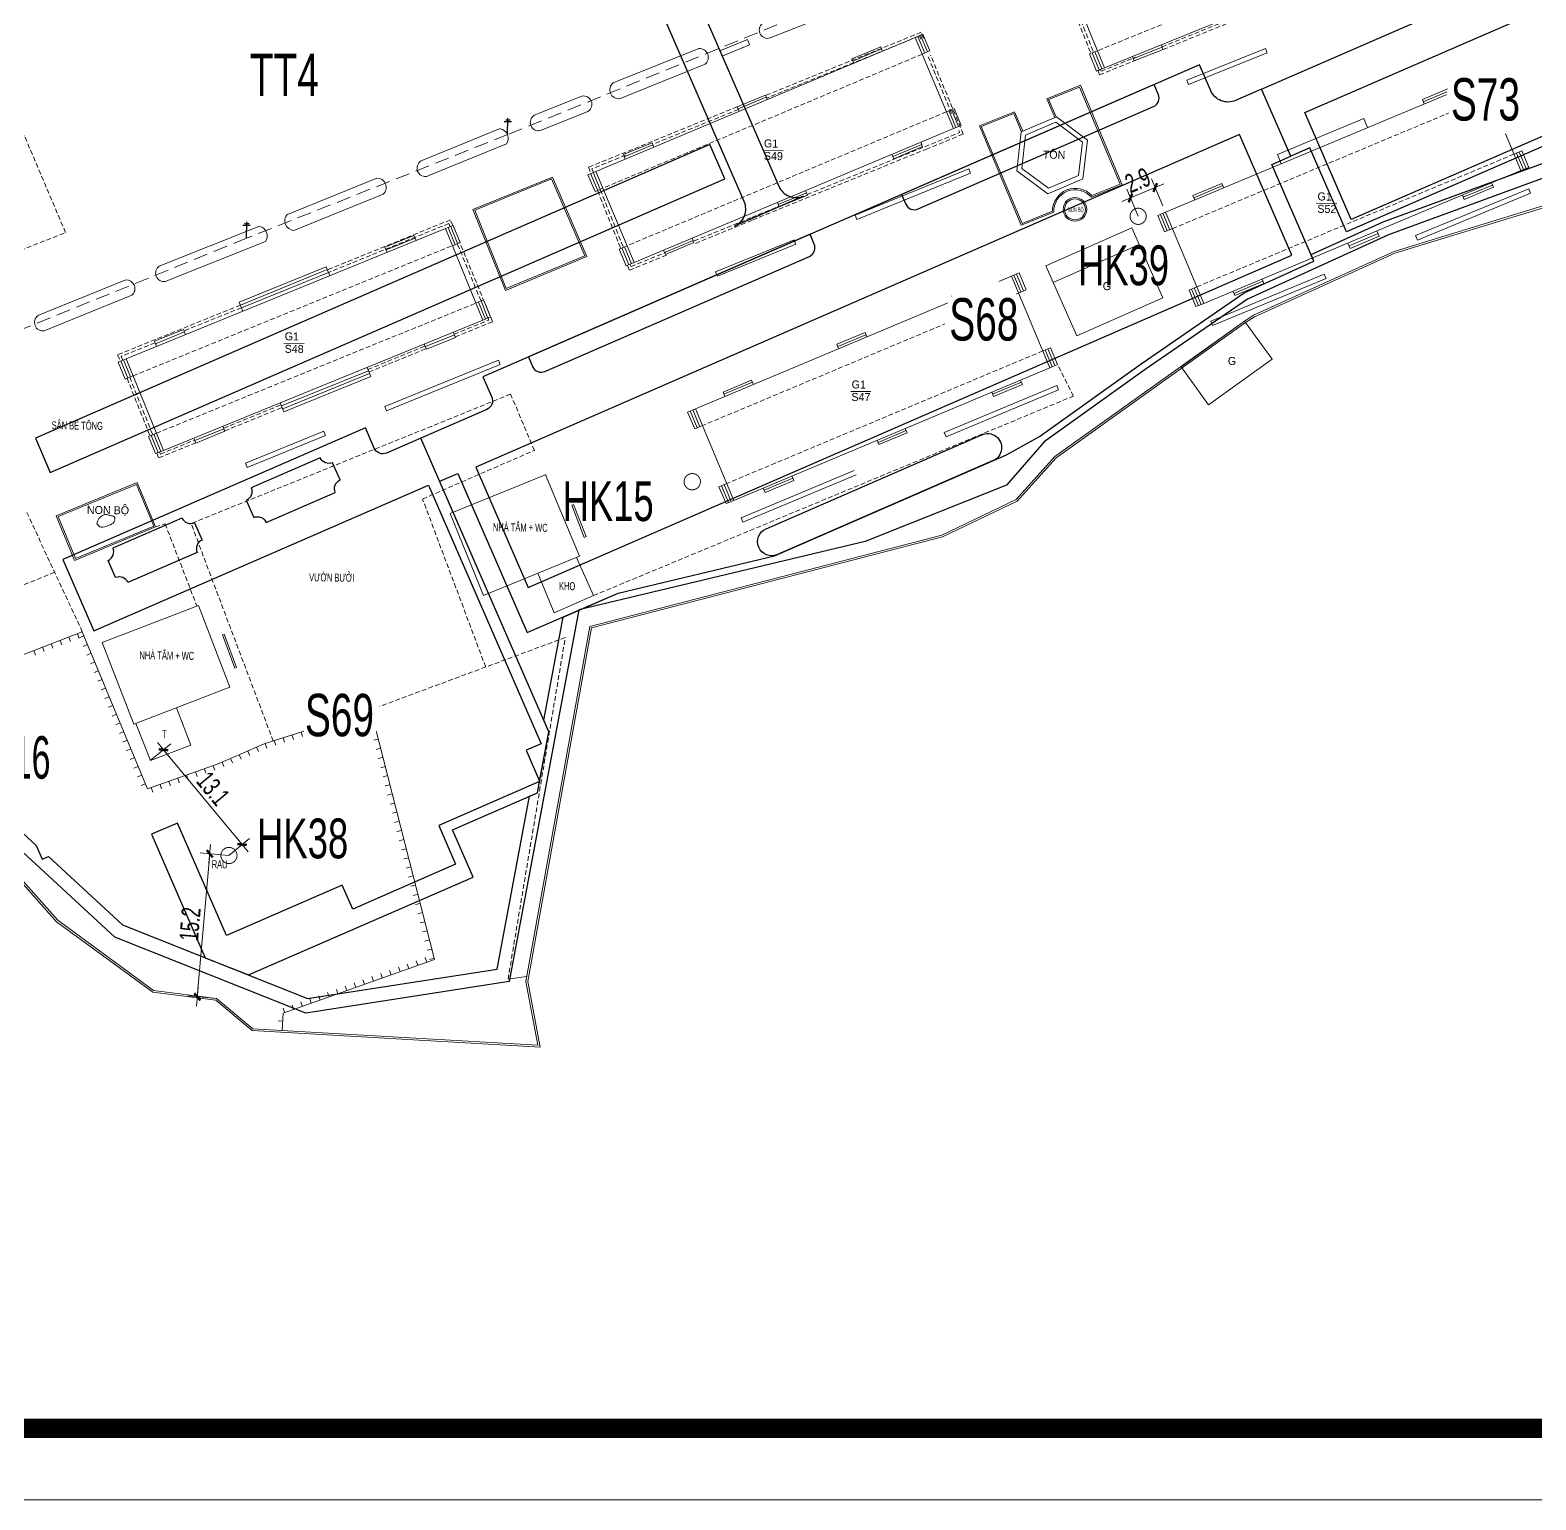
# Model space of a CAD drawing. Header units: inches. Extents: x 496359 to 501064, y 2374078 to 2377203.
# Drawn here: x 496686.5 to 496846.4, y 2376075 to 2376231.1 of the extents above; entities that cross this region are included whole.
import ezdxf
from ezdxf.enums import TextEntityAlignment as Align

# ---------------------------------------------------------------- set-up
doc = ezdxf.new("R2010")
doc.units = ezdxf.units.IN
doc.header["$MEASUREMENT"] = 0
doc.linetypes.add('DASHED', pattern=[0.75, 0.5, -0.25])
for name, color, linetype in [('cd', 7, 'Continuous'), ('chu', 6, 'Continuous'), ('MANH', 147, 'Continuous'), ('NOI', 2, 'Continuous'), ('tl', 8, 'Continuous')]:
    doc.layers.add(name, color=color, linetype=linetype)
for name, color, linetype, lineweight in [('EG Text2', 7, 'Continuous', 18), ('ISO', 252, 'Continuous', 20), ('khung ten QH', 7, 'Continuous', 20), ('Khungbo', 32, 'Continuous', 25), ('LC Dim', 8, 'Continuous', 18), ('LC Net dam 1', 30, 'Continuous', 30), ('LC Net manh', 239, 'Continuous', 5)]:
    doc.layers.add(name, color=color, linetype=linetype, lineweight=lineweight)
doc.styles.add('dien giai', font='', dxfattribs={"width": 0.8})
doc.styles.add('EG Hai', font='')
doc.styles.add('style1', font='')
doc.styles.get('dien giai').set_extended_font_data('.VnArial NarrowH')
doc.styles.get('EG Hai').set_extended_font_data('.VnArial NarrowH')
doc.styles.get('style1').set_extended_font_data('.VnAvantH')
doc.dimstyles.new('DIM300', dxfattribs={"dimscale": 0.5, "dimtxt": 2, "dimasz": 0.007, "dimexe": 1, "dimexo": 0, "dimgap": 0.4, "dimtad": 1, "dimtoh": 1, "dimdec": 1, "dimzin": 1, "dimdsep": 46, "dimtxsty": 'dien giai', "dimblk": 'rowdim', "dimcen": 2.5, "dimclrd": 256, "dimclre": 256, "dimclrt": 2, "dimazin": 0, "dimtfac": 1, "dimtdec": 1, "dimtix": 1, "dimtmove": 2, "dimatfit": 0, "dimldrblk": 'dot leader', "dimfxl": 2, "dimtolj": 1, "dimtzin": 0, "dimlwd": -1, "dimlwe": -1, "dimarcsym": 1})

# ---------------------------------------------------------------- blocks, each defined once
blk = doc.blocks.new('cdien')
at = {"layer": 'cd', "extrusion": (-0.000518657, 0.000768986, 1)}
for p, q in [((0, 0), (0, 3.5, 0)), ((-0.8, 2.78, 0), (0.76, 2.78, 0)), ((-0.46, 3.14, 0), (0.49, 3.14, 0))]:
    blk.add_line(p, q, dxfattribs=at)
blk = doc.blocks.new('1')
at = {"layer": 'tl', "color": 250, "lineweight": 0}
blk.add_line((0, -0.5), (0, 0), dxfattribs=at)
blk = doc.blocks.new('Nền HT mới')
at = {"layer": 'chu', "color": 6, "lineweight": 0, "elevation": -28.38}
for points in [[(36.8, -62.49), (38.95, -62.52)], [(95.59, -68.11), (97.74, -68.14)], [(-14.09, -82.97), (-11.94, -83)], [(46.11, -88.08), (48.26, -88.1)]]:
    blk.add_lwpolyline(points, dxfattribs=at)
at = {"layer": 'MANH', "color": 1, "linetype": 'DASHED', "lineweight": 0, "ltscale": 3, "elevation": -28.38}
blk.add_lwpolyline([(296.55, 137.3), (308.63, 107.72), (320.94, 78.75), (295.28, 58.9), (270.43, 45.09), (239.68, 32.37), (209.79, 20.25), (183.93, 9.6), (120.59, -15.78), (90.69, -27.72), (65.23, -38.06), (38.28, -49.14), (9.68, -60.81), (-18.05, -71.82), (-45.98, -83.15), (-74.53, -95.17)], dxfattribs=at)
at = {"layer": 'MANH', "linetype": 'DASHED', "lineweight": 0, "elevation": -28.38}
for points in [[(106.23, -38.13), (72.31, -51.91)], [(53.7, -52.28), (19.79, -66.5)], [(113.97, -56.7), (80.28, -70.8)], [(56.27, -58.39), (22.36, -72.62)], [(116.55, -62.89), (82.87, -76.98)], [(-30.11, -86.44), (3.81, -72.61)], [(63.92, -77.64), (30.37, -91.71)], [(-27.62, -92.53), (6.29, -78.71)], [(66.5, -83.79), (32.95, -97.86)], [(18.78, -109.77), (69.76, -88.58), (68.08, -85.23)], [(9.99, -88.38), (-23.94, -102.12)], [(7.35, -117.35), (0.64, -99.51), (12.52, -94.34), (9.99, -88.38)], [(-35.49, -113.62), (-41.41, -100.88)], [(-27.72, -102.48), (-26.7, -102.14), (-23.33, -110.86)], [(-15.22, -125.21), (-23.94, -102.12)], [(-38.43, -107.29), (-55.97, -114.39)], [(9.72, -150.51), (15.8, -114.21), (-4.86, -121.88)]]:
    blk.add_lwpolyline(points, dxfattribs=at)
at = {"layer": 'MANH', "lineweight": 0, "elevation": -28.38}
for points in [[(106.97, -39.94), (73.05, -53.72)], [(73.05, -53.72), (69.07, -43.94)], [(42.53, -48.59), (37.57, -50.55)], [(52.95, -50.49), (19.04, -64.72)], [(32.23, -51.93), (35.14, -50.73)], [(35.37, -51.29), (35.14, -50.73)], [(52.95, -50.49), (53.78, -50.14)], [(52.95, -50.49), (57.02, -60.18)], [(53.23, -50.38), (53.98, -52.16)], [(53.51, -50.26), (54.25, -52.04)], [(53.78, -50.14), (54.53, -51.93)], [(29.98, -51.68), (20.9, -55.33)], [(32.46, -52.49), (32.23, -51.93)], [(32.46, -52.49), (35.37, -51.29)], [(49.3, -51.48), (46.24, -52.76)], [(46.24, -52.76), (46.43, -53.23)], [(46.33, -53), (49.39, -51.71)], [(49.3, -51.48), (49.49, -51.94)], [(53.7, -52.28), (54.53, -51.93)], [(72.31, -51.91), (71.48, -52.25)], [(72.21, -54.06), (71.48, -52.25)], [(72.49, -53.95), (71.75, -52.13)], [(72.77, -53.83), (72.03, -52.02)], [(76.22, -52.97), (76.04, -52.51)], [(76.13, -52.74), (79.19, -51.53)], [(79.29, -51.77), (76.22, -52.97)], [(79.29, -51.77), (79.09, -51.27)], [(81.82, -55.04), (90.15, -51.67)], [(82, -55.5), (90.34, -52.13)], [(90.15, -51.67), (90.34, -52.13)], [(30.65, -53.34), (21.57, -57)], [(73.05, -53.72), (72.21, -54.06)], [(71.68, -67.45), (74.94, -66.14), (70.5, -55.58), (66.93, -57.01)], [(71.72, -67.27), (74.74, -66.06), (70.42, -55.78), (67.13, -57.09)], [(113.23, -54.95), (79.55, -69.05)], [(81.82, -55.04), (82, -55.5)], [(109.92, -55.79), (106.82, -57.09)], [(109.92, -55.79), (110.11, -56.26)], [(113.23, -54.95), (114.06, -54.6)], [(117.29, -64.64), (113.23, -54.95)], [(114.24, -56.59), (113.51, -54.84)], [(114.52, -56.47), (113.79, -54.72)], [(114.8, -56.36), (114.06, -54.6)], [(12.49, -58.76), (17.55, -56.72)], [(34.06, -57.86), (37.05, -56.61)], [(34.15, -58.09), (37.15, -56.84)], [(37.05, -56.61), (37.25, -57.07)], [(66.93, -57.01), (67.78, -59)], [(67.13, -57.09), (67.92, -58.94)], [(106.82, -57.09), (107.02, -57.55)], [(110.01, -56.03), (106.92, -57.32)], [(113.97, -56.7), (114.8, -56.36)], [(13.15, -60.39), (18.21, -58.36)], [(34.06, -57.86), (34.25, -58.32)], [(56.27, -58.39), (57.1, -58.04)], [(56.54, -58.27), (57.29, -60.06)], [(56.82, -58.16), (57.57, -59.94)], [(57.1, -58.04), (57.85, -59.83)], [(64.39, -60.45), (63.51, -58.39), (59.79, -59.88), (64.23, -70.43), (67.68, -69.05)], [(64.25, -60.51), (63.42, -58.58), (59.98, -59.96), (64.31, -70.24), (67.53, -68.94)], [(100.61, -59.1), (91.43, -62.94)], [(100.61, -59.1), (101.01, -60.07)], [(8.88, -60.18), (0.66, -63.54)], [(57.02, -60.18), (23.11, -74.4)], [(57.02, -60.18), (57.85, -59.83)], [(9.55, -61.81), (1.32, -65.17)], [(25.01, -61.67), (21.97, -62.94)], [(22.07, -63.18), (25.11, -61.9)], [(25.01, -61.67), (25.21, -62.13)], [(50.59, -63.14), (53.65, -61.86)], [(53.75, -62.09), (50.69, -63.38)], [(53.75, -62.09), (53.55, -61.63)], [(21.97, -62.94), (22.17, -63.41)], [(50.69, -63.38), (50.49, -62.91)], [(91.43, -62.94), (91.83, -63.91)], [(116.55, -62.89), (117.38, -62.54)], [(116.83, -62.77), (117.56, -64.52)], [(117.11, -62.66), (117.84, -64.41)], [(117.38, -62.54), (118.12, -64.29)], [(-4.22, -65.43), (-13.71, -69.28)], [(19.04, -64.72), (18.21, -65.07)], [(18.21, -65.07), (18.96, -66.85)], [(18.49, -64.95), (19.24, -66.74)], [(18.77, -64.83), (19.52, -66.62)], [(19.04, -64.72), (23.11, -74.4)], [(46.57, -69.35), (58.64, -64.44)], [(46.76, -69.81), (58.83, -64.91)], [(58.83, -64.91), (58.64, -64.44)], [(117.29, -64.64), (83.61, -78.74)], [(117.29, -64.64), (118.12, -64.29)], [(-3.53, -67.13), (-13.02, -70.98)], [(19.79, -66.5), (18.96, -66.85)], [(38.42, -68.25), (41.41, -66.99)], [(41.51, -67.23), (41.31, -66.76)], [(85.54, -65.99), (82.45, -67.29)], [(85.64, -66.23), (82.55, -67.52)], [(85.54, -65.99), (85.73, -66.46)], [(106.1, -71.54), (118.11, -66.56)], [(106.29, -72.01), (118.3, -67.02)], [(114.26, -66.18), (111.17, -67.47)], [(114.36, -66.41), (111.27, -67.71)], [(114.36, -66.41), (114.17, -65.95)], [(118.3, -67.02), (118.11, -66.56)], [(38.51, -68.48), (38.32, -68.02)], [(38.51, -68.48), (41.51, -67.23)], [(82.45, -67.29), (82.64, -67.75)], [(111.27, -67.71), (111.07, -67.24)], [(46.76, -69.81), (46.57, -69.35)], [(79.55, -69.05), (78.72, -69.39)], [(79.45, -71.15), (78.72, -69.39)], [(79.73, -71.03), (79, -69.28)], [(80.01, -70.92), (79.27, -69.16)], [(83.61, -78.74), (79.55, -69.05)], [(-30.85, -84.62), (3.07, -70.8)], [(-16.66, -70.55), (-27.32, -74.8)], [(-3.36, -72.78), (-0.27, -71.52)], [(-3.24, -73.05), (-0.16, -71.8)], [(-0.27, -71.52), (-0.05, -72.07)], [(3.07, -70.8), (3.9, -70.46)], [(3.07, -70.8), (7.03, -80.52)], [(3.35, -70.68), (4.09, -72.5)], [(3.63, -70.57), (4.37, -72.39)], [(3.9, -70.46), (4.64, -72.27)], [(29.46, -72.28), (29.27, -71.82)], [(66.83, -74.75), (75.96, -70.7)], [(75.96, -70.7), (79.25, -78.13)], [(80.28, -70.8), (79.45, -71.15)], [(99.03, -72.61), (102.12, -71.32)], [(102.24, -71.6), (99.15, -72.89)], [(102.24, -71.6), (102, -71.04)], [(106.29, -72.01), (106.1, -71.54)], [(-16.02, -72.16), (-26.68, -76.41)], [(-3.36, -72.78), (-3.13, -73.33)], [(3.81, -72.61), (4.64, -72.27)], [(22.36, -72.62), (21.53, -72.97)], [(21.53, -72.97), (22.28, -74.75)], [(21.8, -72.85), (22.55, -74.63)], [(22.08, -72.73), (22.83, -74.52)], [(26.43, -73.55), (26.23, -73.09)], [(26.33, -73.32), (29.37, -72.05)], [(29.46, -72.28), (26.43, -73.55)], [(31.76, -75.38), (40.09, -71.99)], [(31.95, -75.84), (40.28, -72.46)], [(40.28, -72.47), (40.1, -72.01)], [(76.74, -72.47), (67.61, -76.51)], [(99.15, -72.89), (98.91, -72.33)], [(-18.83, -78.6), (-9.6, -74.85)], [(-18.7, -78.91), (-9.48, -75.15)], [(-9.6, -74.85), (-9.21, -75.8)], [(23.11, -74.4), (22.28, -74.75)], [(66.83, -74.75), (70.12, -82.17)], [(-30.88, -76.25), (-40.2, -80.03)], [(-18.58, -79.22), (-9.36, -75.46)], [(63.17, -75.85), (29.62, -89.93)], [(31.95, -75.84), (31.76, -75.38)], [(59.87, -76.69), (56.81, -77.97)], [(59.87, -76.69), (60.07, -77.15)], [(64, -75.5), (63.17, -75.85)], [(63.17, -75.85), (67.25, -85.57)], [(63.44, -75.74), (64.19, -77.52)], [(63.72, -75.62), (64.47, -77.41)], [(64, -75.5), (64.75, -77.29)], [(84.34, -80.64), (96.4, -75.63)], [(84.53, -81.1), (96.59, -76.09)], [(89.89, -76.38), (86.79, -77.67)], [(89.98, -76.61), (86.89, -77.91)], [(89.98, -76.61), (89.79, -76.15)], [(96.59, -76.09), (96.4, -75.63)], [(-30.22, -77.87), (-39.54, -81.65)], [(56.81, -77.97), (57.01, -78.44)], [(56.91, -78.21), (59.97, -76.92)], [(63.92, -77.64), (64.75, -77.29)], [(79.25, -78.13), (70.12, -82.17)], [(82.87, -76.98), (82.04, -77.33)], [(82.04, -77.33), (82.78, -79.08)], [(82.32, -77.21), (83.05, -78.97)], [(82.6, -77.1), (83.33, -78.85)], [(86.89, -77.91), (86.7, -77.44)], [(-18.83, -78.6), (-18.43, -79.56)], [(6.29, -78.71), (7.13, -78.37)], [(7.31, -80.41), (6.57, -78.6)], [(7.59, -80.3), (6.85, -78.48)], [(7.87, -80.18), (7.13, -78.37)], [(83.61, -78.74), (82.78, -79.08)], [(-27.83, -82.75), (-24.76, -81.5)], [(-26.88, -94.35), (7.03, -80.52)], [(-24.76, -81.5), (-24.53, -82.05)], [(7.03, -80.52), (7.87, -80.18)], [(81.19, -85.47), (87.94, -80.61)], [(84.53, -81.1), (84.34, -80.64)], [(90.86, -84.67), (87.94, -80.61)], [(-27.83, -82.75), (-27.61, -83.3)], [(-27.72, -83.03), (-24.65, -81.77)], [(1.05, -83.6), (0.83, -83.05)], [(0.94, -83.33), (4.02, -82.07)], [(1.05, -83.6), (4.14, -82.34)], [(4.14, -82.34), (3.91, -81.8)], [(44.64, -83.08), (47.63, -81.82)], [(44.64, -83.08), (44.83, -83.54)], [(44.74, -83.31), (47.73, -82.06)], [(47.63, -81.82), (47.83, -82.29)], [(-30.85, -84.62), (-31.68, -84.96)], [(-31.13, -84.73), (-30.39, -86.55)], [(-30.85, -84.62), (-26.88, -94.35)], [(66.5, -83.79), (67.33, -83.44)], [(66.77, -83.67), (67.52, -85.46)], [(67.05, -83.56), (67.8, -85.34)], [(67.33, -83.44), (68.08, -85.23)], [(84.11, -89.52), (90.86, -84.67)], [(-31.68, -84.96), (-30.94, -86.77)], [(-31.4, -84.85), (-30.66, -86.66)], [(-14.33, -89.63), (-5.11, -85.88)], [(-14.21, -89.94), (-4.99, -86.18)], [(-4.86, -86.49), (-5.25, -85.53)], [(-3.35, -89.67), (8.71, -84.77)], [(-3.17, -90.13), (8.9, -85.23)], [(8.9, -85.23), (8.71, -84.77)], [(67.25, -85.57), (33.7, -99.65)], [(67.25, -85.57), (68.08, -85.23)], [(84.11, -89.52), (81.19, -85.47)], [(-30.11, -86.44), (-30.94, -86.77)], [(-14.08, -90.24), (-4.86, -86.49)], [(35.59, -86.88), (32.55, -88.15)], [(32.65, -88.38), (35.69, -87.11)], [(35.59, -86.88), (35.78, -87.34)], [(56.05, -92.45), (68, -87.46)], [(56.24, -92.91), (68.19, -87.92)], [(61.18, -88.39), (64.24, -87.11)], [(64.34, -87.34), (61.28, -88.62)], [(64.34, -87.34), (64.15, -86.88)], [(68.19, -87.92), (68, -87.46)], [(-14.08, -90.24), (-14.47, -89.29)], [(32.55, -88.15), (32.75, -88.62)], [(61.28, -88.62), (61.09, -88.16)], [(-3.17, -90.13), (-3.35, -89.67)], [(28.79, -90.28), (29.62, -89.93)], [(28.79, -90.28), (29.54, -92.06)], [(29.07, -90.16), (29.82, -91.95)], [(29.34, -90.04), (30.09, -91.83)], [(29.62, -89.93), (33.7, -99.65)], [(-27.62, -92.53), (-28.46, -92.87)], [(-27.16, -94.46), (-27.9, -92.64)], [(-23.53, -93.3), (-20.46, -92.05)], [(-23.42, -93.57), (-20.35, -92.32)], [(-20.35, -92.32), (-20.57, -91.77)], [(-18.17, -95.7), (-9.84, -92.32)], [(-9.65, -92.79), (-9.83, -92.33)], [(30.37, -91.71), (29.54, -92.06)], [(49.01, -93.5), (52, -92.24)], [(49.11, -93.73), (52.1, -92.47)], [(52.1, -92.47), (51.91, -92.01)], [(56.24, -92.91), (56.05, -92.45)], [(-27.72, -94.69), (-28.46, -92.87)], [(-27.44, -94.57), (-28.18, -92.76)], [(-26.88, -94.35), (-27.72, -94.69)], [(-23.42, -93.57), (-23.65, -93.03)], [(-17.98, -96.16), (-9.65, -92.78)], [(49.11, -93.73), (48.91, -93.27)], [(-17.98, -96.16), (-18.17, -95.7)], [(3.59, -101.06), (13.78, -96.91)], [(13.71, -96.94), (17.32, -105.59)], [(46.48, -96.48), (34.48, -101.5)], [(46.68, -96.94), (34.67, -101.96)], [(36.92, -98.57), (39.96, -97.3)], [(40.06, -97.53), (37.02, -98.8)], [(40.06, -97.53), (39.86, -97.06)], [(-27.72, -102.48), (-36.32, -106.02), (-38.26, -101.3), (-29.66, -97.76), (-27.72, -102.48)], [(32.95, -97.86), (32.12, -98.21)], [(32.12, -98.21), (32.87, -100)], [(32.4, -98.1), (33.15, -99.88)], [(32.67, -97.98), (33.42, -99.77)], [(37.02, -98.8), (36.83, -98.34)], [(16.49, -100.17), (16.68, -100.1)], [(17.81, -103.58), (16.49, -100.17)], [(18, -103.5), (16.68, -100.1)], [(33.7, -99.65), (32.87, -100)], [(7.13, -109.74), (3.59, -101.06)], [(34.67, -101.96), (34.48, -101.5)], [(17.81, -103.58), (18, -103.5)], [(7.13, -109.74), (17.32, -105.59)], [(14.62, -111.61), (18.78, -109.77), (16.99, -105.73)], [(14.62, -111.61), (12.89, -107.39)], [(-33.38, -114.74), (-23.17, -110.8)], [(-19.82, -119.48), (-23.17, -110.8)], [(-55.56, -121.37), (-35.49, -113.62), (-28.56, -130.3), (-21.06, -127.64), (-16.17, -125.52), (-4.86, -121.88), (1.9, -148.39), (-14.16, -154.12), (-14.26, -155.94)], [(-30.03, -123.42), (-33.38, -114.74)], [(-20.61, -113.94), (-20.42, -113.87)], [(-19.31, -117.48), (-20.61, -113.94)], [(-19.12, -117.41), (-20.42, -113.87)], [(-19.31, -117.48), (-19.12, -117.41)], [(-30.03, -123.42), (-19.82, -119.48)], [(-28.26, -127.29), (-23.98, -125.63), (-25.5, -121.67)], [(-28.26, -127.29), (-29.79, -123.33)], [(9.72, -150.51), (11.69, -150.22)]]:
    blk.add_lwpolyline(points, dxfattribs=at)
at = {"layer": 'MANH', "color": 5, "linetype": 'DASHED', "lineweight": 0, "elevation": -28.38}
for points in [[(69.16, -46.01), (71.62, -52.19)], [(69.44, -45.9), (71.9, -52.07)], [(79.17, -51.49), (88.28, -47.79)], [(79.17, -51.49), (88.28, -47.79)], [(79.29, -51.77), (88.39, -48.07)], [(79.29, -51.77), (88.39, -48.07)], [(53.84, -50.57), (53.58, -49.95), (37.07, -56.65)], [(53.56, -50.68), (53.42, -50.34), (37.19, -56.93)], [(54.1, -62.38), (58.06, -60.76), (54.59, -52.38)], [(56.83, -58.57), (54.31, -52.49)], [(72.62, -53.86), (72.71, -54.09), (76.36, -52.6)], [(72.62, -53.86), (72.71, -54.09), (76.36, -52.6)], [(72.34, -53.97), (72.54, -54.48), (76.47, -52.87)], [(72.34, -53.97), (72.54, -54.48), (76.47, -52.87)], [(34.06, -57.87), (18.25, -64.28), (18.51, -64.96)], [(34.18, -58.15), (25.29, -61.75)], [(53.98, -62.1), (57.67, -60.6), (57.58, -60.38)], [(41.5, -67.19), (53.98, -62.1)], [(22.21, -63), (18.63, -64.45), (18.79, -64.85)], [(35.71, -69.88), (54.1, -62.38)], [(19.24, -66.78), (21.68, -72.89)], [(19.52, -66.67), (21.96, -72.78)], [(35.6, -69.6), (38.49, -68.42)], [(3.85, -70.48), (3.6, -69.87), (-9.47, -75.17)], [(3.58, -70.59), (3.44, -70.26), (-9.36, -75.45)], [(29.5, -72.09), (35.6, -69.6)], [(29.62, -72.36), (35.71, -69.88)], [(4.12, -82.29), (8.08, -80.67), (4.6, -72.29)], [(6.85, -78.48), (4.33, -72.4)], [(22.69, -74.6), (22.78, -74.83), (26.43, -73.34)], [(22.41, -74.71), (22.61, -75.22), (26.54, -73.62)], [(-18.7, -78.91), (-31.74, -84.2), (-31.47, -84.87)], [(-18.59, -79.19), (-24.69, -81.66)], [(4, -82.01), (7.69, -80.51), (7.6, -80.29)], [(-27.77, -82.91), (-31.35, -84.36), (-31.19, -84.76)], [(-5.16, -85.75), (0.92, -83.27)], [(-5.05, -86.03), (1.03, -83.55)], [(-30.74, -86.69), (-28.3, -92.81)], [(-30.46, -86.58), (-28.02, -92.69)], [(-20.48, -92), (-14.38, -89.51)], [(-20.37, -92.28), (-14.27, -89.79)], [(-27.57, -94.63), (-27.37, -95.13), (-23.44, -93.53)], [(-27.29, -94.51), (-27.2, -94.74), (-23.55, -93.25)]]:
    blk.add_lwpolyline(points, dxfattribs=at)
at = {"layer": 'MANH', "color": 4, "lineweight": 0, "elevation": -28.38}
for points in [[(-45.02, -136.76), (-38.23, -144.39), (-27.99, -151.88), (-21.32, -152.74), (-17.46, -155.96), (13.14, -157.7), (11.81, -150.73), (18.58, -113.19), (55.85, -103.52), (63.79, -99.73), (67.94, -95.15), (88.05, -80.77), (88.99, -80.16), (103.9, -73.39), (120.14, -68.44)], [(-44.88, -136.61), (-38.1, -144.24), (-27.92, -151.69), (-21.23, -152.55), (-17.38, -155.77), (12.89, -157.49), (11.6, -150.73), (18.4, -113.03), (55.78, -103.33), (63.67, -99.57), (67.8, -95), (87.94, -80.61), (88.89, -79.99), (103.83, -73.21), (103.83, -73.21), (120.07, -68.25)]]:
    blk.add_lwpolyline(points, dxfattribs=at)
at = {"layer": 'MANH', "lineweight": 0, "elevation": -28.38}
for points in [[(63.74, -64.65), (64.21, -60.53), (67.95, -58.92), (71.27, -61.39), (70.75, -65.51), (67.03, -67.09)], [(64.27, -64.42), (64.68, -60.87), (67.88, -59.5), (70.74, -61.62), (70.29, -65.16), (67.1, -66.51)], [(9.45, -77.35), (18.09, -73.75), (14.43, -65.33), (5.99, -68.76)], [(9.53, -77.15), (17.89, -73.67), (14.35, -65.52), (6.19, -68.84)], [(-27.91, -102.39), (-36.23, -105.82), (-38.06, -101.38), (-29.75, -97.95)]]:
    blk.add_lwpolyline(points, close=True, dxfattribs=at)
at = {"layer": 'MANH', "linetype": 'DASHED', "lineweight": 0, "elevation": -28.38}
blk.add_lwpolyline([(-58.13, -79.42), (-37.27, -71.22), (-41.63, -60.96), (-62.33, -69.12)], close=True, dxfattribs=at)
at = {"layer": 'MANH', "lineweight": 0}
for radius in [1.26, 1.11]:
    blk.add_circle((69.93, -68.75, 1.18), radius, dxfattribs=at)
for centre, radius, start, end in [((37.29, -49.7, 1.09), 0.895, 115.3431, 287.647), ((30.05, -52.61, 1), 0.939, 309.0371, 94.8307), ((21.46, -56.07, 1), 0.931, 127.3675, 276.5003), ((17.73, -57.6, 1.02), 0.897, 302.4307, 101.4226), ((12.97, -59.52, 0.94), 0.892, 121.0914, 281.4939), ((8.73, -61.2, 0.98), 1.02, 322.8486, 81.534), ((0.93, -64.38, 0.98), 0.883, 108.2009, 296.1817), ((-4.2, -66.41, 1.01), 0.984, 313.2183, 90.9232), ((69.96, -68.95, 1.17), 2.43, 43.849, 179.8113), ((69.96, -68.95, 1.17), 2.28, 41.3298, 182.3306), ((-12.98, -69.97, 1.01), 1.01, 136.3547, 267.7868), ((-16.9, -71.58, 1.04), 1.05, 326.5539, 76.8662), ((-26.82, -75.53, 1.04), 0.888, 124.655, 278.7652), ((-30.82, -77.17, 1.07), 0.921, 310.3085, 93.8021), ((-39.67, -80.76, 1.07), 0.901, 125.8096, 278.301)]:
    blk.add_arc(centre, radius, start, end, dxfattribs=at)
blk.add_spline([(-33.95, -102.15, 1.06), (-33.74, -101.59, 1.06), (-32.87, -101.16, 1.06), (-32.5, -101.27, 1.06), (-32.11, -101.39, 1.06), (-32.1, -101.93, 1.06), (-32.68, -102.3, 1.06), (-33.5, -102.5, 1.06), (-33.95, -102.15, 1.06)], degree=3, dxfattribs=at)
at = {"layer": 'cd', "lineweight": 0, "xscale": 0.5, "yscale": 0.5, "zscale": 0.5, "rotation": 359.2672157837458}
for p in [(9.68, -60.81, 1.11), (-18.05, -71.82, 1.1)]:
    blk.add_blockref('cdien', p, dxfattribs=at)
at = {"layer": 'NOI', "lineweight": 0}
for p, rotation in [((-38.79, -114.89, -28.38), 21.11312069336311), ((-37.86, -114.53, -28.38), 21.11312069336311), ((-36.92, -114.17, -28.38), 21.11312069336311), ((-35.99, -113.81, -28.38), 21.11312069336311), ((-35.31, -114.04, -28.38), 292.5474526449132), ((-34.93, -114.97, -28.38), 292.5474526449132), ((-40.65, -115.61, -28.38), 21.11312069336311), ((-39.72, -115.25, -28.38), 21.11312069336311), ((-34.54, -115.89, -28.38), 292.5474526449132), ((-34.16, -116.81, -28.38), 292.5474526449132), ((-33.78, -117.74, -28.38), 292.5474526449132), ((-33.39, -118.66, -28.38), 292.5474526449132), ((-33.01, -119.58, -28.38), 292.5474526449132), ((-32.63, -120.51, -28.38), 292.5474526449132), ((-32.24, -121.43, -28.38), 292.5474526449132), ((-31.86, -122.36, -28.38), 292.5474526449132), ((-8.45, -123.03, -28.38), 17.83324112478926), ((-7.49, -122.73, -28.38), 17.83324112478926), ((-6.54, -122.42, -28.38), 17.83324112478926), ((-5.59, -122.12, -28.38), 17.83324112478926), ((-4.8, -122.1, -28.38), 284.2919902282943), ((-4.55, -123.07, -28.38), 284.2919902282943), ((-31.48, -123.28, -28.38), 292.5474526449132), ((-31.09, -124.2, -28.38), 292.5474526449132), ((-13.21, -124.57, -28.38), 17.83324112478926), ((-12.25, -124.26, -28.38), 17.83324112478926), ((-11.3, -123.95, -28.38), 17.83324112478926), ((-10.35, -123.65, -28.38), 17.83324112478926), ((-9.4, -123.34, -28.38), 17.83324112478926), ((-4.31, -124.04, -28.38), 284.2919902282943), ((-30.71, -125.13, -28.38), 292.5474526449132), ((-30.33, -126.05, -28.38), 292.5474526449132), ((-17.9, -126.27, -28.38), 23.43711531692382), ((-16.98, -125.87, -28.38), 23.43711531692382), ((-16.06, -125.48, -28.38), 17.83324112478926), ((-15.11, -125.18, -28.38), 17.83324112478926), ((-14.16, -124.87, -28.38), 17.83324112478926), ((-4.06, -125.01, -28.38), 284.2919902282943), ((-3.81, -125.98, -28.38), 284.2919902282943), ((-29.94, -126.97, -28.38), 292.5474526449132), ((-29.56, -127.9, -28.38), 292.5474526449132), ((-21.59, -127.83, -28.38), 19.50132117190428), ((-20.65, -127.46, -28.38), 23.43711531692382), ((-19.74, -127.07, -28.38), 23.43711531692382), ((-18.82, -126.67, -28.38), 23.43711531692382), ((-3.57, -126.95, -28.38), 284.2919902282943), ((-3.32, -127.92, -28.38), 284.2919902282943), ((-29.18, -128.82, -28.38), 292.5474526449132), ((-26.3, -129.49, -28.38), 19.50132117190428), ((-25.36, -129.16, -28.38), 19.50132117190428), ((-24.41, -128.83, -28.38), 19.50132117190428), ((-23.47, -128.49, -28.38), 19.50132117190428), ((-22.53, -128.16, -28.38), 19.50132117190428), ((-3.07, -128.88, -28.38), 284.2919902282943), ((-28.79, -129.74, -28.38), 292.5474526449132), ((-28.18, -130.16, -28.38), 19.50132117190428), ((-27.24, -129.83, -28.38), 19.50132117190428), ((-2.83, -129.85, -28.38), 284.2919902282943), ((-2.58, -130.82, -28.38), 284.2919902282943), ((-2.33, -131.79, -28.38), 284.2919902282943), ((-2.08, -132.76, -28.38), 284.2919902282943), ((-1.84, -133.73, -28.38), 284.2919902282943), ((-1.59, -134.7, -28.38), 284.2919902282943), ((-1.34, -135.67, -28.38), 284.2919902282943), ((-1.1, -136.64, -28.38), 284.2919902282943), ((-0.85, -137.61, -28.38), 284.2919902282943), ((-0.6, -138.57, -28.38), 284.2919902282943), ((-0.36, -139.54, -28.38), 284.2919902282943), ((-0.11, -140.51, -28.38), 284.2919902282943), ((0.14, -141.48, -28.38), 284.2919902282943), ((0.38, -142.45, -28.38), 284.2919902282943), ((0.63, -143.42, -28.38), 284.2919902282943), ((0.88, -144.39, -28.38), 284.2919902282943), ((1.12, -145.36, -28.38), 284.2919902282943), ((1.37, -146.33, -28.38), 284.2919902282943), ((0.14, -149.02, -28.38), 199.6477924395067), ((1.08, -148.68, -28.38), 199.6477924395067), ((1.62, -147.3, -28.38), 284.2919902282943), ((1.87, -148.27, -28.38), 284.2919902282943), ((-4.57, -150.7, -28.38), 199.6477924395067), ((-3.63, -150.36, -28.38), 199.6477924395067), ((-2.69, -150.03, -28.38), 199.6477924395067), ((-1.75, -149.69, -28.38), 199.6477924395067), ((-0.81, -149.36, -28.38), 199.6477924395067), ((-9.28, -152.38, -28.38), 199.6477924395067), ((-8.34, -152.05, -28.38), 199.6477924395067), ((-7.4, -151.71, -28.38), 199.6477924395067), ((-6.46, -151.37, -28.38), 199.6477924395067), ((-5.52, -151.04, -28.38), 199.6477924395067), ((-13.05, -153.73, -28.38), 199.6477924395067), ((-12.11, -153.39, -28.38), 199.6477924395067), ((-11.17, -153.05, -28.38), 199.6477924395067), ((-10.22, -152.72, -28.38), 199.6477924395067), ((-14.2, -154.95, -28.38), 266.7514810305542), ((-13.99, -154.06, -28.38), 199.6477924395067)]:
    blk.add_blockref('1', p, dxfattribs=dict(at, rotation=rotation))
at = {"layer": 'chu', "color": 6, "lineweight": 0, "style": 'style1'}
for s, p in [('G1', (36.89, -62.17, -28.38)), ('T¤N', (66.5, -63.36, -28.38)), ('S49', (36.88, -63.5, -28.38)), ('G1', (95.68, -67.8, -28.38)), ('S52', (95.66, -69.12, -28.38)), ('G', (72.87, -77.32, -28.38)), ('S48', (-14.01, -83.98, -28.38)), ('G1', (-14, -82.65, -28.38)), ('G', (86.16, -85.27, -28.38)), ('G1', (46.2, -87.76, -28.36)), ('S47', (46.18, -89.09, -28.36)), ('NON Bé', (-35.01, -101.08, -28.38))]:
    blk.add_text(s, height=0.85, rotation=359.2672, dxfattribs=at).set_placement(p)
for s, height, width, p in [('NON Bé', 0.5, 0.5, (69.19, -69.03, 1.18)), ('S¢N B£ T¤NG', 0.85, 0.7, (-38.75, -92.1, -28.38)), ('NHµ T¾M + WC', 0.85, 0.7, (8.11, -102.92, -28.38)), ('V¦êN B¦ëI', 0.85, 0.7, (-11.41, -108.24, -28.38)), ('KHO', 0.85, 0.7, (15.13, -109.17, -28.38)), ('NHµ T¾M + WC', 0.85, 0.7, (-29.43, -116.52, -28.38)), ('T', 0.85, 0.7, (-27.02, -124.91, -28.38)), ('RAU', 0.85, 0.7, (-41.76, -126.04, -28.38)), ('RAU', 0.85, 0.7, (-21.75, -138.71, -28.38))]:
    blk.add_text(s, height=height, rotation=359.2672, dxfattribs=dict(at, width=width)).set_placement(p)
blk = doc.blocks.new('rowdim')
blk.add_line((-200, 0), (200, 0))
at = {"const_width": 50}
blk.add_lwpolyline([(-71, -71), (71, 71)], dxfattribs=at)
blk = doc.blocks.new('*D398')
at = {"layer": 'Defpoints', "color": 0, "transparency": 16777216}
for p in [(496805.97, 2376214.34), (496806.79, 2376212.38), (496804.16, 2376211.28)]:
    blk.add_point(p, dxfattribs=at)
at = {"layer": 'LC Dim', "transparency": 16777216}
for p, q in [((496806.79, 2376212.38), (496805.59, 2376215.26)), ((496804.16, 2376211.28), (496802.96, 2376214.16)), ((496803.34, 2376213.23), (496803.33, 2376213.23)), ((496803.34, 2376213.23), (496805.97, 2376214.34)), ((496805.98, 2376214.34), (496805.98, 2376214.34))]:
    blk.add_line(p, q, dxfattribs=at)
at = {"layer": 'LC Dim', "transparency": 16777216, "xscale": 0.005, "yscale": 0.005, "zscale": 0.005}
for p, rotation in [((496805.97, 2376214.34), 202.7070914754978), ((496803.34, 2376213.23), 22.70709147549782)]:
    blk.add_blockref('rowdim', p, dxfattribs=dict(at, rotation=rotation))
at = {"layer": 'LC Dim', "color": 2, "transparency": 16777216, "insert": (496804.11, 2376215.1), "char_height": 2, "attachment_point": 5, "rotation": 22.7071, "style": 'dien giai'}
blk.add_mtext('\\A1;2.9', dxfattribs=at)
blk = doc.blocks.new('dot leader')
at = {"const_width": 50}
blk.add_lwpolyline([(-25, 0, 1), (25, 0, 1)], format="xyb", close=True, dxfattribs=at)
blk = doc.blocks.new('*D401')
at = {"layer": 'Defpoints', "color": 0, "transparency": 16777216}
for p in [(496699.25, 2376153.49), (496709, 2376144.57), (496707.6, 2376143.41)]:
    blk.add_point(p, dxfattribs=at)
at = {"layer": 'LC Dim', "transparency": 16777216}
for p, q in [((496699.25, 2376153.49), (496701.42, 2376155.28)), ((496700.65, 2376154.64), (496708.99, 2376144.58)), ((496707.6, 2376143.41), (496709.77, 2376145.21))]:
    blk.add_line(p, q, dxfattribs=at)
at = {"layer": 'LC Dim', "transparency": 16777216, "xscale": 0.005, "yscale": 0.005, "zscale": 0.005}
for p, rotation in [((496700.65, 2376154.64), 129.6520548323225), ((496709, 2376144.57), 309.6520548323224)]:
    blk.add_blockref('rowdim', p, dxfattribs=dict(at, rotation=rotation))
at = {"layer": 'LC Dim', "color": 2, "transparency": 16777216, "insert": (496705.92, 2376150.51), "char_height": 2, "attachment_point": 5, "rotation": 309.6521, "style": 'dien giai'}
blk.add_mtext('\\A1;13.1', dxfattribs=at)
blk = doc.blocks.new('*D402')
at = {"layer": 'Defpoints', "color": 0, "transparency": 16777216}
for p in [(496707.6, 2376143.41), (496704.24, 2376128.4), (496706.28, 2376128.22)]:
    blk.add_point(p, dxfattribs=at)
at = {"layer": 'LC Dim', "transparency": 16777216}
for p, q in [((496705.56, 2376143.58), (496704.24, 2376128.41)), ((496707.6, 2376143.41), (496704.56, 2376143.68)), ((496706.28, 2376128.22), (496703.24, 2376128.49))]:
    blk.add_line(p, q, dxfattribs=at)
at = {"layer": 'LC Dim', "transparency": 16777216, "xscale": 0.005, "yscale": 0.005, "zscale": 0.005}
for p, rotation in [((496705.56, 2376143.59), 85.03860914290854), ((496704.24, 2376128.4), 265.0386091429085)]:
    blk.add_blockref('rowdim', p, dxfattribs=dict(at, rotation=rotation))
at = {"layer": 'LC Dim', "color": 2, "transparency": 16777216, "insert": (496703.48, 2376136.12), "char_height": 2, "attachment_point": 5, "rotation": 85.0386, "style": 'dien giai'}
blk.add_mtext('\\A1;15.2', dxfattribs=at)

msp = doc.modelspace()

# ---------------------------------------------------------------- linework, layer by layer
at = {"layer": 'khung ten QH'}
msp.add_lwpolyline([(496359.34, 2377095.58), (496359.34, 2376074.98), (497802.25, 2376074.98), (497802.25, 2377095.58)], close=True, dxfattribs=at)
at = {"layer": 'Khungbo', "color": 0, "lineweight": 50, "const_width": 2.07}
msp.add_lwpolyline([(496366.92, 2377088), (496366.92, 2376082.57), (497794.67, 2376082.57), (497794.67, 2377088)], close=True, dxfattribs=at)
at = {"layer": 'LC Net dam 1'}
for points in [[(496805.85, 2376225.27), (496779.04, 2376213.6), (496779.48, 2376212.58, 0.414214), (496780.8, 2376212.06), (496805.78, 2376222.93, 0.414214), (496806.29, 2376224.24)], [(496769.31, 2376209.37), (496739.4, 2376196.35), (496739.84, 2376195.33, 0.414214), (496741.16, 2376194.81), (496769.24, 2376207.03, 0.414214), (496769.75, 2376208.34)], [(496765.84, 2376175.36, -1), (496764.64, 2376178.11), (496787.56, 2376188.09, -1), (496788.76, 2376185.34)], [(496709.96, 2376182.45, -0.414214), (496709.44, 2376181.13), (496710.24, 2376179.3, -0.414214), (496711.56, 2376178.78), (496718.89, 2376181.97, -0.414214), (496719.41, 2376183.29), (496718.61, 2376185.12, -0.414214), (496717.29, 2376185.64)], [(496702.62, 2376179.26, 0.414214), (496703.94, 2376178.74), (496704.74, 2376176.9, 0.414214), (496704.22, 2376175.59), (496696.88, 2376172.4, 0.414214), (496695.57, 2376172.91), (496694.77, 2376174.75, 0.414214), (496695.29, 2376176.06)]]:
    msp.add_lwpolyline(points, format="xyb", close=True, dxfattribs=at)
for points in [[(496760.26, 2376215.25), (496758.67, 2376218.91), (496687.04, 2376187.74), (496688.63, 2376184.07)], [(496740.58, 2376151.26), (496729.88, 2376146.6), (496731.67, 2376142.48), (496720.74, 2376137.72), (496719.63, 2376140.27), (496707.33, 2376134.92), (496702.13, 2376146.85), (496699.38, 2376145.66), (496705.09, 2376132.54), (496709.67, 2376130.72), (496733.53, 2376141.11), (496731.34, 2376146.15), (496740.36, 2376150.07)]]:
    msp.add_lwpolyline(points, close=True, dxfattribs=at)
at = {"layer": 'LC Net dam 1', "const_width": 0.1}
for points in [[(496803.3, 2376211.28, 1), (496805.02, 2376211.28, 1)], [(496755.94, 2376183.1, 1), (496757.67, 2376183.1, 1)], [(496706.74, 2376143.41, 1), (496708.46, 2376143.41, 1)]]:
    msp.add_lwpolyline(points, format="xyb", close=True, dxfattribs=at)

# ---------------------------------------------------------------- block references
at = {"layer": 'LC Net manh'}
msp.add_blockref('Nền HT mới', (496727.52, 2376280.77, 2.92), dxfattribs=at)

# ---------------------------------------------------------------- texts
at = {"layer": 'EG Text2', "style": 'EG Hai', "width": 0.8}
for s, p in [('hk39', (496802.6, 2376206.08, 112.29)), ('hk15', (496747.87, 2376181.04, -25.48)), ('hk38', (496715.43, 2376145.22, 112.29))]:
    msp.add_text(s, height=4.224, rotation=0, dxfattribs=at).set_placement(p, align=Align.MIDDLE_CENTER)

# ---------------------------------------------------------------- dimensions: what is measured, and where the dimension line sits
at = {"layer": 'LC Dim'}
for p1, p2, distance, picture, middle in [((496804.16, 2376211.28, -25.45), (496806.79, 2376212.38, -25.45), 2.12, '*D398', (496804.11, 2376215.1, -25.45)), ((496699.25, 2376153.49, -25.45), (496707.6, 2376143.41, -25.45), 1.82, '*D401', (496705.92, 2376150.51, -25.45)), ((496707.6, 2376143.41, -25.45), (496706.28, 2376128.22, -25.45), -2.05, '*D402', (496703.48, 2376136.12, -25.45))]:
    dim = msp.add_aligned_dim(p1=p1, p2=p2, distance=distance, dimstyle='DIM300', override={"dimscale": 1, "dimasz": 0.005, "dimpost": ''}, dxfattribs=at)
    dim.commit()
    dim.dimension.update_dxf_attribs({"geometry": picture, "text_midpoint": middle})

# ---------------------------------------------------------------- next in the draw order: wipeouts: each hides what was drawn before it
at = {"ltscale": 500}
for points in [[(496710.57, 2376223.37), (496710.1, 2376223.92), (496709.85, 2376224.32), (496709.61, 2376224.81), (496709.45, 2376225.34), (496709.35, 2376225.83), (496709.32, 2376226.27), (496709.34, 2376226.8), (496709.4, 2376227.21), (496709.56, 2376227.78), (496709.68, 2376228.1), (496709.91, 2376228.53), (496710.17, 2376228.92), (496710.55, 2376229.36), (496710.96, 2376229.72), (496711.43, 2376230.04), (496711.88, 2376230.27), (496712.32, 2376230.43), (496712.71, 2376230.53), (496713.22, 2376230.6), (496713.65, 2376230.61), (496714.07, 2376230.58), (496714.61, 2376230.48), (496715.02, 2376230.35), (496715.4, 2376230.19), (496715.99, 2376229.84), (496716.25, 2376229.65), (496716.55, 2376229.38), (496716.8, 2376229.1), (496717.06, 2376228.75), (496717.31, 2376228.34), (496717.47, 2376228), (496717.6, 2376227.65), (496717.71, 2376227.2), (496717.77, 2376226.79), (496717.79, 2376226.21), (496717.73, 2376225.66), (496717.64, 2376225.23), (496717.52, 2376224.88), (496717.32, 2376224.43), (496717.1, 2376224.05), (496716.9, 2376223.77), (496716.56, 2376223.38), (496716.3, 2376223.14), (496715.89, 2376222.83), (496715.61, 2376222.67), (496715.36, 2376222.54), (496715.05, 2376222.41), (496714.71, 2376222.29), (496714.37, 2376222.21), (496714.03, 2376222.16), (496713.67, 2376222.14), (496713.39, 2376222.14), (496712.95, 2376222.18), (496712.59, 2376222.25), (496712.18, 2376222.36), (496711.79, 2376222.52), (496711.31, 2376222.78), (496711.09, 2376222.92), (496710.79, 2376223.16)], [(496838.13, 2376220.76), (496837.66, 2376221.31), (496837.41, 2376221.71), (496837.18, 2376222.21), (496837.01, 2376222.73), (496836.91, 2376223.23), (496836.88, 2376223.67), (496836.9, 2376224.19), (496836.96, 2376224.6), (496837.12, 2376225.17), (496837.24, 2376225.49), (496837.47, 2376225.92), (496837.73, 2376226.32), (496838.11, 2376226.75), (496838.52, 2376227.11), (496838.99, 2376227.43), (496839.44, 2376227.66), (496839.88, 2376227.82), (496840.27, 2376227.92), (496840.78, 2376227.99), (496841.21, 2376228), (496841.63, 2376227.97), (496842.17, 2376227.87), (496842.58, 2376227.74), (496842.96, 2376227.58), (496843.55, 2376227.24), (496843.81, 2376227.04), (496844.11, 2376226.77), (496844.36, 2376226.49), (496844.62, 2376226.14), (496844.87, 2376225.73), (496845.03, 2376225.39), (496845.16, 2376225.04), (496845.27, 2376224.59), (496845.33, 2376224.18), (496845.35, 2376223.6), (496845.29, 2376223.05), (496845.2, 2376222.62), (496845.08, 2376222.27), (496844.88, 2376221.82), (496844.66, 2376221.45), (496844.46, 2376221.16), (496844.12, 2376220.77), (496843.86, 2376220.53), (496843.45, 2376220.23), (496843.17, 2376220.06), (496842.92, 2376219.93), (496842.62, 2376219.8), (496842.27, 2376219.69), (496841.93, 2376219.61), (496841.59, 2376219.55), (496841.24, 2376219.53), (496840.95, 2376219.53), (496840.51, 2376219.57), (496840.15, 2376219.64), (496839.74, 2376219.75), (496839.35, 2376219.91), (496838.87, 2376220.17), (496838.65, 2376220.31), (496838.35, 2376220.56)], [(496784.85, 2376197.4), (496784.39, 2376197.95), (496784.14, 2376198.35), (496783.9, 2376198.85), (496783.73, 2376199.37), (496783.64, 2376199.87), (496783.61, 2376200.31), (496783.63, 2376200.83), (496783.69, 2376201.24), (496783.85, 2376201.81), (496783.97, 2376202.13), (496784.2, 2376202.56), (496784.46, 2376202.96), (496784.84, 2376203.4), (496785.25, 2376203.75), (496785.72, 2376204.07), (496786.17, 2376204.3), (496786.61, 2376204.46), (496787, 2376204.56), (496787.51, 2376204.63), (496787.94, 2376204.64), (496788.35, 2376204.61), (496788.89, 2376204.51), (496789.31, 2376204.38), (496789.69, 2376204.22), (496790.28, 2376203.88), (496790.54, 2376203.68), (496790.83, 2376203.41), (496791.09, 2376203.13), (496791.35, 2376202.78), (496791.6, 2376202.37), (496791.76, 2376202.03), (496791.89, 2376201.68), (496792, 2376201.23), (496792.06, 2376200.83), (496792.08, 2376200.25), (496792.02, 2376199.69), (496791.93, 2376199.26), (496791.81, 2376198.91), (496791.61, 2376198.46), (496791.39, 2376198.09), (496791.19, 2376197.8), (496790.85, 2376197.42), (496790.59, 2376197.17), (496790.18, 2376196.87), (496789.9, 2376196.7), (496789.65, 2376196.57), (496789.34, 2376196.44), (496789, 2376196.33), (496788.66, 2376196.25), (496788.31, 2376196.19), (496787.96, 2376196.17), (496787.68, 2376196.17), (496787.24, 2376196.21), (496786.88, 2376196.28), (496786.47, 2376196.4), (496786.08, 2376196.55), (496785.6, 2376196.81), (496785.38, 2376196.96), (496785.08, 2376197.2)], [(496716.43, 2376155.39), (496715.96, 2376155.94), (496715.71, 2376156.34), (496715.47, 2376156.83), (496715.31, 2376157.36), (496715.21, 2376157.85), (496715.18, 2376158.29), (496715.2, 2376158.82), (496715.26, 2376159.22), (496715.42, 2376159.8), (496715.54, 2376160.11), (496715.77, 2376160.55), (496716.03, 2376160.94), (496716.41, 2376161.38), (496716.82, 2376161.74), (496717.29, 2376162.06), (496717.74, 2376162.28), (496718.18, 2376162.44), (496718.57, 2376162.54), (496719.08, 2376162.61), (496719.51, 2376162.63), (496719.93, 2376162.6), (496720.47, 2376162.5), (496720.88, 2376162.37), (496721.26, 2376162.21), (496721.85, 2376161.86), (496722.11, 2376161.66), (496722.41, 2376161.39), (496722.66, 2376161.12), (496722.92, 2376160.77), (496723.17, 2376160.36), (496723.33, 2376160.02), (496723.46, 2376159.66), (496723.57, 2376159.21), (496723.63, 2376158.81), (496723.65, 2376158.23), (496723.59, 2376157.68), (496723.5, 2376157.24), (496723.38, 2376156.89), (496723.18, 2376156.45), (496722.96, 2376156.07), (496722.76, 2376155.78), (496722.42, 2376155.4), (496722.16, 2376155.16), (496721.75, 2376154.85), (496721.47, 2376154.68), (496721.22, 2376154.55), (496720.91, 2376154.43), (496720.57, 2376154.31), (496720.23, 2376154.23), (496719.89, 2376154.18), (496719.53, 2376154.15), (496719.25, 2376154.16), (496718.81, 2376154.19), (496718.45, 2376154.26), (496718.04, 2376154.38), (496717.65, 2376154.54), (496717.17, 2376154.79), (496716.95, 2376154.94), (496716.65, 2376155.18)], [(496682.52, 2376150.88), (496682.06, 2376151.43), (496681.8, 2376151.83), (496681.57, 2376152.32), (496681.4, 2376152.85), (496681.31, 2376153.34), (496681.28, 2376153.78), (496681.3, 2376154.31), (496681.36, 2376154.71), (496681.52, 2376155.29), (496681.64, 2376155.6), (496681.86, 2376156.04), (496682.13, 2376156.43), (496682.51, 2376156.87), (496682.91, 2376157.23), (496683.39, 2376157.55), (496683.84, 2376157.78), (496684.28, 2376157.94), (496684.67, 2376158.04), (496685.18, 2376158.11), (496685.61, 2376158.12), (496686.02, 2376158.09), (496686.56, 2376157.99), (496686.97, 2376157.86), (496687.36, 2376157.7), (496687.94, 2376157.35), (496688.21, 2376157.15), (496688.5, 2376156.89), (496688.76, 2376156.61), (496689.02, 2376156.26), (496689.27, 2376155.85), (496689.43, 2376155.51), (496689.55, 2376155.16), (496689.67, 2376154.7), (496689.73, 2376154.3), (496689.75, 2376153.72), (496689.69, 2376153.17), (496689.59, 2376152.74), (496689.48, 2376152.39), (496689.28, 2376151.94), (496689.06, 2376151.56), (496688.85, 2376151.28), (496688.52, 2376150.89), (496688.25, 2376150.65), (496687.85, 2376150.34), (496687.57, 2376150.17), (496687.32, 2376150.05), (496687.01, 2376149.92), (496686.66, 2376149.8), (496686.33, 2376149.72), (496685.98, 2376149.67), (496685.63, 2376149.65), (496685.34, 2376149.65), (496684.91, 2376149.69), (496684.55, 2376149.76), (496684.14, 2376149.87), (496683.75, 2376150.03), (496683.27, 2376150.29), (496683.05, 2376150.43), (496682.74, 2376150.67)]]:
    msp.add_wipeout(points, dxfattribs=at).translate(0, 0, -292.38).dxf.layer = 'ISO'

# ---------------------------------------------------------------- next in the draw order: linework, layer by layer
at = {"layer": 'LC Net dam 1'}
for points in [[(496666.62, 2376232.3), (496663.43, 2376239.63, 0.414214), (496666.06, 2376238.6), (496735.75, 2376268.92, 0.414214), (496736.78, 2376271.55), (496735.62, 2376274.23, 0.414214), (496731.67, 2376275.78), (496740.84, 2376279.77, 0.414214), (496739.29, 2376275.83), (496765.99, 2376214.47, 0.414214), (496768.62, 2376213.43), (496761.29, 2376210.24, 0.414214), (496762.32, 2376212.87), (496739.98, 2376264.22, 0.414214), (496737.35, 2376265.25), (496667.66, 2376234.93, 0.414214)], [(496822.39, 2376218.56), (496820.37, 2376217.68), (496817.27, 2376224.79), (496833.78, 2376231.97, 0.414214), (496834.82, 2376234.6), (496833.62, 2376237.35), (496837.82, 2376239.18), (496839.02, 2376236.43, 0.414213), (496841.65, 2376235.39), (496867.46, 2376246.63), (496873.49, 2376232.77), (496862.16, 2376227.85), (496863.12, 2376225.66), (496826.27, 2376209.62)], [(496740.59, 2376151.31), (496741.57, 2376156.54), (496727.99, 2376187.73), (496724.34, 2376186.14, -0.414214), (496723.03, 2376186.66), (496722.09, 2376188.82), (496689.96, 2376174.83), (496693.25, 2376167.27), (496728.79, 2376182.74), (496740.75, 2376155.27), (496739.16, 2376154.58)]]:
    msp.add_lwpolyline(points, format="xyb", close=True, dxfattribs=at)
for points in [[(496861.8, 2376226.17), (496826.79, 2376210.94), (496821.85, 2376222.29), (496856.86, 2376237.53)], [(496820.47, 2376207.17), (496814.91, 2376219.96), (496733.81, 2376184.66), (496739.37, 2376171.88)]]:
    msp.add_lwpolyline(points, close=True, dxfattribs=at)
for points in [[(496675.67, 2376155.06), (496687.14, 2376144.47), (496687.78, 2376143.01), (496688.43, 2376143.29), (496696.28, 2376136.04), (496715.96, 2376128.22), (496736.08, 2376131.35), (496739.52, 2376149.71), (496740.36, 2376150.07), (496741.57, 2376156.54), (496741.03, 2376157.76), (496743.09, 2376168.73), (496748.92, 2376171.27), (496765.54, 2376175.23), (496790.17, 2376185.95), (496793.67, 2376187.9), (496804.48, 2376195.62), (496815.41, 2376203.15), (496822.82, 2376206.52), (496822.52, 2376207.21), (496830.18, 2376210.7), (496888.06, 2376231.91)], [(496888.19, 2376230.36), (496830.75, 2376209.31), (496815.78, 2376202.49), (496804.91, 2376195.01), (496794.17, 2376187.34), (496790.17, 2376182.74), (496775.15, 2376176.75), (496744.76, 2376169.51), (496737.36, 2376130.03), (496715.78, 2376126.68), (496695.47, 2376134.75), (496674.91, 2376153.72)]]:
    msp.add_lwpolyline(points, dxfattribs=at)
msp.add_lwpolyline([(496729.99, 2376183.14), (496731.92, 2376183.98), (496739.28, 2376167.08), (496748.92, 2376171.27), (496765.54, 2376175.23), (496790.17, 2376185.95), (496793.67, 2376187.9), (496804.48, 2376195.62), (496815.41, 2376203.15), (496822.82, 2376206.52), (496818.35, 2376216.8), (496820.37, 2376217.68), (496817.27, 2376224.79), (496814.5, 2376223.58, -0.414214), (496811.87, 2376224.62), (496810.67, 2376227.37), (496734.57, 2376194.25), (496735.51, 2376192.09, -0.414214), (496735, 2376190.78), (496727.99, 2376187.73)], format="xyb", dxfattribs=at)

# ---------------------------------------------------------------- next in the draw order: texts
at = {"layer": 'EG Text2', "style": 'EG Hai'}
for s, width, p in [('tt4', 0.8, (496713.48, 2376226.31, -292.38)), ('S73', 0.8, (496841.04, 2376223.7, -292.38)), ('s68', 0.8, (496787.77, 2376200.34, -292.38)), ('s69', 0.8, (496719.34, 2376158.32, -292.38)), ('k16', 0.7, (496685.44, 2376153.82, -292.38))]:
    msp.add_text(s, height=4.5, rotation=0, dxfattribs=dict(at, width=width)).set_placement(p, align=Align.MIDDLE_CENTER)

doc.saveas('drawing.dxf')
